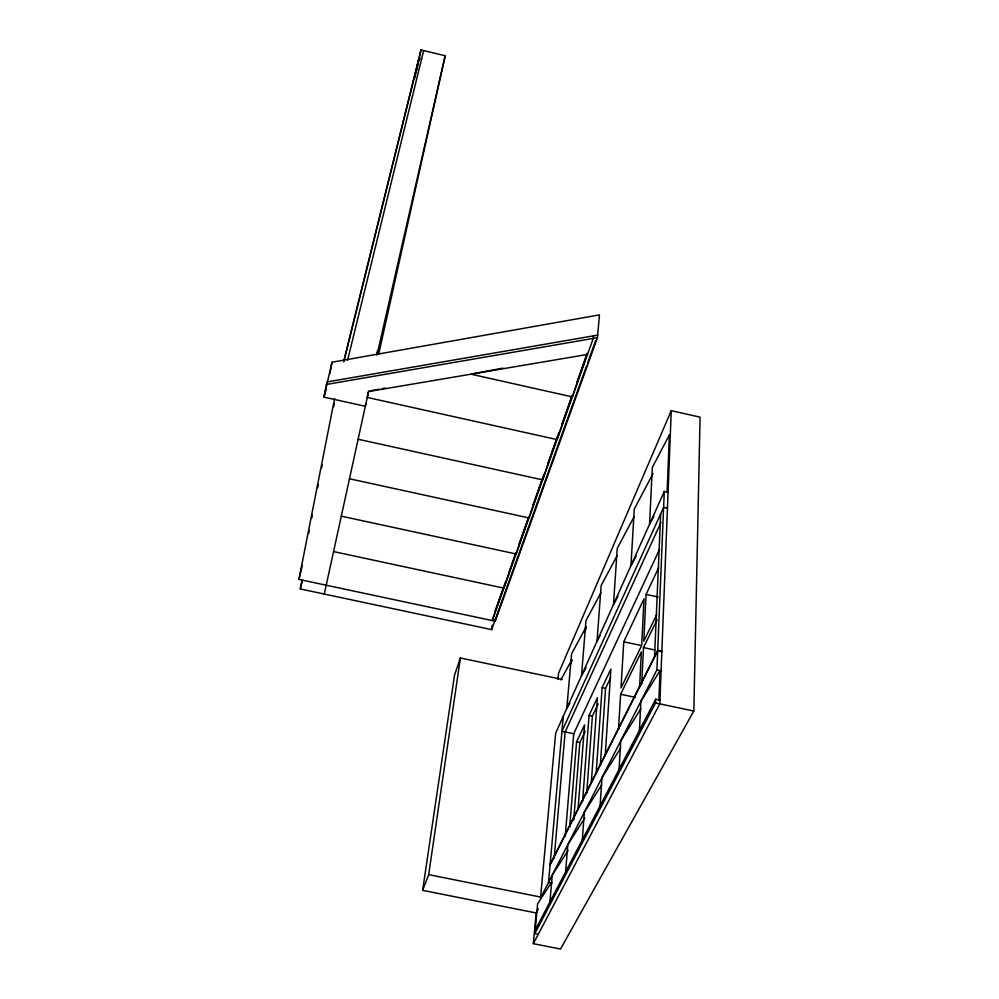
<?xml version="1.0" encoding="UTF-8"?>
<svg xmlns="http://www.w3.org/2000/svg" width="999" height="999" viewBox="0 0 999 999"><rect width="100%" height="100%" fill="white"/><g stroke="black" fill="none" stroke-linecap="round" stroke-linejoin="round"><path stroke-width="1.5" d="M536.226 912.587L533.316 943.668L560.514 949.05L693.83 711.026L700.074 417.157L671.253 410.676L558.553 673.251L557.966 679.47M658.89 699.912L660.052 670.616L640.871 701.373L639.447 730.369L645.117 721.49M667.12 492.107L669.38 434.965L670.292 435.164M671.253 410.676L659.802 703.858L533.316 943.668M538.286 934.252L534.852 933.566L655.544 702.971L655.694 699.238L659.952 700.137M664.273 491.483L555.656 733.204L540.496 898.151L656.905 669.942L664.273 491.483L668.069 492.32M654.52 657.205L660.664 513.898M641.658 684.74L643.481 647.564L657.092 619.767M658.691 567.669L646.091 594.405L643.793 641.146L656.693 614.697M639.585 687.474L641.358 651.897L620.616 694.255L618.518 729.345M623.751 641.795L620.991 687.924L641.683 645.491L644.018 598.801L623.751 641.795L641.183 645.504M605.207 755.556L610.889 669.08L602.122 687.674L596.141 773.563M600.337 765.097L605.544 688.386L610.576 677.784M591.283 783.041L597.402 697.677L589.06 715.396L582.542 801.722M586.713 793.181L592.395 716.096L598.201 703.845M578.021 809.402L584.552 724.949L576.585 741.845L569.705 827.06M573.713 820.004L579.845 742.532L585.189 731.268M565.234 836.388L573.713 733.753L659.552 549.338M554.158 858.266L565.147 731.967L660.963 522.39M563.274 716.258L548.526 882.417L551.985 883.116M334.628 398.439L298.926 579.408L495.229 621.203L597.439 337.699L599.462 314.897L332.03 362.225L323.951 397.115L365.322 406.293L365.884 403.783M593.493 335.851L593.256 338.424L492.257 620.566L503.184 588.548M534.852 933.566L537.624 903.795L551.635 882.142M495.229 621.203L495.554 618.731M302.123 579.782L300.287 588.96L491.633 629.62L492.22 625.112M538.311 908.815L536.188 912.974L422.627 890.334L428.671 874.649L460.402 657.979L562.162 679.432M422.627 890.334L454.533 675.137L460.402 657.979M324.588 394.617L326.985 381.955L597.677 335.127M329.882 373.489L332.03 362.225M308.679 533.491L309.278 530.444M311.688 518.206L312.3 515.159M317.719 487.637L318.319 484.59M321.641 467.769L322.24 464.71M333.691 406.63L334.29 403.571M414.847 77.997L418.918 58.204L421.628 58.854M416.895 69.705L420.966 49.95L445.179 55.744L378.746 353.908M368.619 391.196L367.257 397.427L557.042 439.585L572.077 395.804M324.275 594.068L368.544 391.546L587.524 354.433M376.96 353.072L377.535 350.549M376.973 355.144L445.179 55.744M300.287 588.96L302.11 581.381M298.926 579.408L302.31 565.496M347.577 360.227L423.663 50.599M343.756 361.825L418.456 60.489M343.843 360.989L420.966 49.95M323.951 397.115L326.024 388.986M515.896 552.922L503.858 588.136L333.541 551.585M542.407 478.771L528.995 517.932L349.463 478.771M557.317 437.038L542.619 479.87L358.104 439.248M495.104 611.038L505.706 581.368M509.278 571.403L516.108 552.285M518.981 544.243L528.783 516.845L516.096 553.97L341.296 516.158M532.842 505.494L543.943 474.45M548.001 463.086L558.978 432.367M561.888 424.225L572.065 395.766M576.76 382.654L587.212 353.409L572.315 396.903L471.016 374.175L502.859 368.132M491.633 629.62L586.613 365.834M587.649 362.974L595.566 340.984M570.329 664.497L572.202 660.202M584.34 632.355L586.151 628.209M550.124 864.372L657.717 650.274L661.862 651.161M550.074 864.959L657.692 650.911L661.837 651.785M655.694 699.238L535.164 930.219L540.147 922.701M669.38 434.965L652.335 467.37L649.55 524.263L653.945 516.221M653.021 473.626L634.253 509.103L630.968 565.609L636.163 556.156M634.078 516.758L617.232 548.426L613.498 604.495L618.006 596.328M617.007 555.894L601.161 585.526L597.04 641.121L599.987 635.801M600.886 592.857L585.963 620.616L581.505 675.686L586.038 667.569M586.238 626.723L571.578 653.821L566.82 708.366L569.817 703.034M560.851 679.957L571.778 659.852M640.921 708.666L620.754 740.808L619.093 769.392L623.988 761.762M620.641 748.076L601.96 777.672L600.074 805.818L604.195 799.462M601.66 784.952L584.34 812.199L582.292 839.909L588.124 830.943M584.815 818.019L567.819 844.605L565.609 871.89L569.005 866.682M568.081 850.499L552.272 875.074L549.925 901.935L554.12 895.554M370.13 390.909L379.208 389.185M382.23 388.611L385.252 388.037M326.348 384.465L597.439 337.699M428.671 874.649L540.971 897.127M574.213 733.853L561.938 731.293L663.623 507.392L667.444 508.229M576.585 741.845L579.845 742.532M589.06 715.396L592.395 716.096M602.122 687.674L605.544 688.386M620.616 694.255L635.551 697.402M655.544 702.971L693.83 711.026M643.481 647.564L655.007 650.024M656.905 669.942L661.101 670.829M646.091 594.405L658.141 597.002"/></g></svg>
